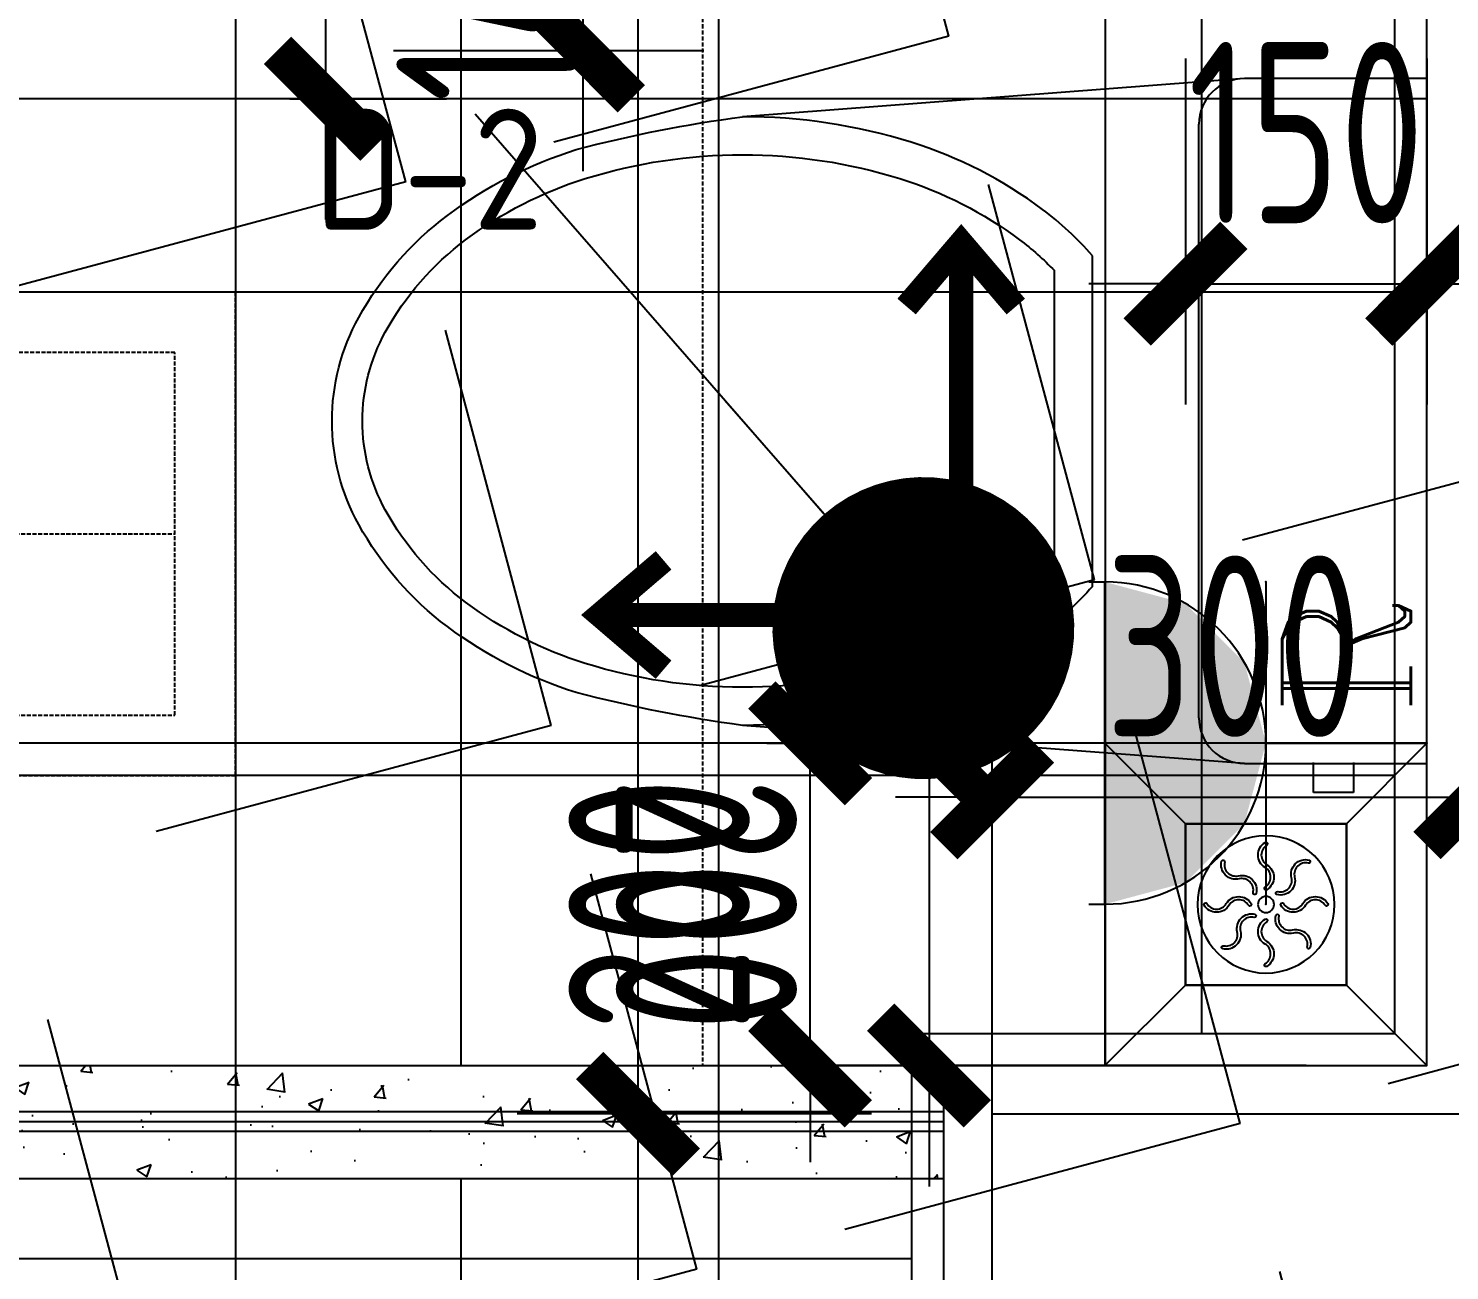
# Model space of a CAD drawing. Header units: millimetres. Extents: x 101598 to 258742, y -131098 to 15111.
# Drawn here: x 247391 to 248274, y -93687 to -92916 of the extents above; entities that cross this region are included whole.
import ezdxf
from ezdxf.enums import TextEntityAlignment as Align
from ezdxf.xclip import XClip

# ---------------------------------------------------------------- set-up
doc = ezdxf.new("R2010")
doc.units = ezdxf.units.MM
doc.header["$LTSCALE"] = 10
doc.header["$XCLIPFRAME"] = 2
doc.linetypes.add('DASH', pattern=[0.35, 0.25, -0.1])
doc.linetypes.add('DASHED2', pattern=[0.375, 0.25, -0.125])
doc.layers.get('DEFPOINTS').update_dxf_attribs({"color": 251})
for name, color, linetype in [('P平-FURN2', 2, 'Continuous'), ('Z-C天-CEIL', 1, 'Continuous'), ('Z-C天-CEILDIM', 1, 'Continuous'), ('Z-C天-CEILITE', 2, 'DASH'), ('Z-C天-LITEDIM', 1, 'Continuous'), ('Z-E平-EQUIP-动力', 3, 'Continuous'), ('Z-E平-EQUIP-动力DIM', 1, 'Continuous'), ('Z-E平-EQUIP-照明', 3, 'Continuous'), ('Z-F平-FLOOR1', 8, 'Continuous'), ('Z-F平-FLOOR2-HATCH', 8, 'Continuous'), ('Z-F平-FLOORDIM', 1, 'Continuous'), ('Z-P平-FURN2', 2, 'Continuous'), ('Z-P平-WALL1', 5, 'Continuous'), ('Z-P平-WALL2', 2, 'Continuous'), ('Z-P平-WALLDIM', 1, 'Continuous'), ('Z-P平-地漏', 1, 'Continuous'), ('Z-梁图', 2, 'Continuous')]:
    doc.layers.add(name, color=color, linetype=linetype)
doc.styles.add('_TCH_LABEL', font='COMPLEX', dxfattribs={"bigfont": 'GBCBIG'})
doc.styles.add('MD(BLIP)', font='ARCHSTYL.SHX', dxfattribs={"bigfont": 'hza.shx'})
doc.styles.add('MD(DimT)', font='ARCHS.SHX', dxfattribs={"width": 0.8, "bigfont": 'hza.shx'})
doc.dimstyles.new('$0$GGC-LEA_75', dxfattribs={"dimscale": 75, "dimtxt": 2.5, "dimasz": 1.199999999999999, "dimexe": 0.3, "dimexo": 0.2, "dimgap": 0, "dimtad": 0, "dimdec": 0, "dimzin": 0, "dimdsep": 46, "dimtxsty": 'MD(DimT)', "dimblk1": '134H户型$0$_Dot', "dimblk2": '134H户型$0$_Dot', "dimsah": 1, "dimcen": 0.9, "dimdle": 0.5, "dimclrd": 4, "dimclre": 256, "dimclrt": 256, "dimadec": 0, "dimazin": 0, "dimtfac": 1, "dimtdec": 0, "dimtix": 1, "dimtmove": 2, "dimatfit": 3, "dimldrblk": '134H户型$0$_Dot', "dimfxl": 1, "dimtolj": 1, "dimtzin": 0, "dimarcsym": 0})
doc.dimstyles.new('MD-DIM_75', dxfattribs={"dimscale": 75, "dimtxt": 1.5, "dimasz": 0.8, "dimexe": 1, "dimexo": 1, "dimgap": 0.5, "dimtad": 1, "dimdec": 0, "dimzin": 0, "dimdsep": 46, "dimtxsty": 'MD(DimT)', "dimblk": 'ARCHTICK', "dimcen": 0.09, "dimdle": 1, "dimclrd": 1, "dimclre": 1, "dimclrt": 2, "dimadec": 0, "dimazin": 0, "dimtfac": 1, "dimtdec": 0, "dimtix": 1, "dimtmove": 2, "dimatfit": 3, "dimldrblk": 'ARCHTICK', "dimfxl": 8, "dimfxlon": 1, "dimtolj": 1, "dimtzin": 0, "dimarcsym": 0})

# ---------------------------------------------------------------- blocks, each defined once
blk = doc.blocks.new('TYRTYRE')
at = {"layer": 'Z-梁图'}
h = blk.add_hatch(dxfattribs=at)
h.set_pattern_fill('ANGLE', color=8, scale=49.99999999999999, angle=104.9998521715345)
h.set_pattern_definition([(104.9998521715345, (1182558.476497195, -258666.8487537249), (-337.3498280515644, -90.39168110827411), [253.9999999999999, -95.24999999999996]), (194.9998521715345, (1182558.476497195, -258666.8487537249), (90.3916811082741, -337.3498280515644), [254, -95.24999999999999])])
h.paths.add_polyline_path([(263042.6599433639, -92788.99700851156), (263042.6554822599, -94638.93059599193), (264762.6584739903, -94638.9347437692), (264762.6586042638, -94439.00115614166), (264462.6559649345, -94439.00043268716), (264462.6566883826, -94139.00043280749), (264762.658799739, -94139.00115614131), (264762.6595816396, -92939.00115625725), (264442.6595816395, -92939.00038457909), (264442.6599433637, -92789.00038460355)])
blk = doc.blocks.new('_ArchTick')
at = {"color": 0, "linetype": 'ByBlock', "const_width": 0.4}
blk.add_lwpolyline([(-0.5, -0.5), (0.5, 0.5)], dxfattribs=at)
blk = doc.blocks.new('*D224')
at = {"layer": 'DEFPOINTS', "color": 0, "transparency": 16777216}
for p in [(247969.4797389589, -92130.05365085164), (247769.4797448037, -93590.0859882292), (247989.4797447922, -93590.0859882292)]:
    blk.add_point(p, dxfattribs=at)
at = {"layer": 'Z-P平-WALLDIM', "color": 1, "lineweight": -2, "transparency": 16777216}
for p, q in [((247769.4797448037, -92055.05365085164), (247769.4797448037, -93665.0859882292)), ((247894.4797389589, -92130.05365085164), (247694.4797448037, -92130.05365085164)), ((247914.4797447922, -93590.0859882292), (247694.4797448037, -93590.0859882292))]:
    blk.add_line(p, q, dxfattribs=at)
at = {"layer": 'Z-P平-WALLDIM', "color": 1, "lineweight": -2, "transparency": 16777216, "xscale": 60, "yscale": 60, "zscale": 60}
for p, rotation in [((247769.4797448037, -92130.05365085164), 90), ((247769.4797448037, -93590.0859882292), 270)]:
    blk.add_blockref('_ArchTick', p, dxfattribs=dict(at, rotation=rotation))
at = {"layer": 'Z-P平-WALLDIM', "color": 2, "transparency": 16777216, "insert": (247675.7297448037, -92860.06981954047), "char_height": 112.5, "attachment_point": 5, "rotation": 90, "style": 'MD(DimT)'}
blk.add_mtext('\\A1;1460', dxfattribs=at)
blk = doc.blocks.new('*D225')
at = {"layer": 'DEFPOINTS', "color": 0, "transparency": 16777216}
for p in [(247989.4797447922, -93590.0859882292), (247769.4797448037, -94080.053672526), (247969.4797448036, -94080.053672526)]:
    blk.add_point(p, dxfattribs=at)
at = {"layer": 'Z-P平-WALLDIM', "color": 1, "lineweight": -2, "transparency": 16777216}
for p, q in [((247769.4797448037, -93515.0859882292), (247769.4797448037, -94155.053672526)), ((247914.4797447922, -93590.0859882292), (247694.4797448037, -93590.0859882292)), ((247894.4797448036, -94080.053672526), (247694.4797448037, -94080.053672526))]:
    blk.add_line(p, q, dxfattribs=at)
at = {"layer": 'Z-P平-WALLDIM', "color": 1, "lineweight": -2, "transparency": 16777216, "xscale": 60, "yscale": 60, "zscale": 60}
for p, rotation in [((247769.4797448037, -93590.0859882292), 90), ((247769.4797448037, -94080.053672526), 270)]:
    blk.add_blockref('_ArchTick', p, dxfattribs=dict(at, rotation=rotation))
at = {"layer": 'Z-P平-WALLDIM', "color": 2, "transparency": 16777216, "insert": (247675.7297448037, -93835.06983037766), "char_height": 112.5, "attachment_point": 5, "rotation": 90, "style": 'MD(DimT)'}
blk.add_mtext('\\A1;490', dxfattribs=at)
blk = doc.blocks.new('*D228')
at = {"layer": 'DEFPOINTS', "color": 0, "transparency": 16777216}
for p in [(248289.4797448031, -93393.55449977978), (247989.479744792, -93680.0536726454), (248289.4797448031, -93680.05367264576)]:
    blk.add_point(p, dxfattribs=at)
at = {"layer": 'Z-P平-WALLDIM', "color": 1, "lineweight": -2, "transparency": 16777216}
for p, q in [((247989.479744792, -93605.0536726454), (247989.479744792, -93318.55449977978)), ((248289.4797448031, -93605.05367264576), (248289.4797448031, -93318.55449977978)), ((247989.479744792, -93393.55449977978), (247929.479744792, -93393.55449977978)), ((247989.479744792, -93393.55449977978), (248289.4797448031, -93393.55449977978)), ((248289.4797448031, -93393.55449977978), (248349.4797448031, -93393.55449977978))]:
    blk.add_line(p, q, dxfattribs=at)
at = {"layer": 'Z-P平-WALLDIM', "color": 1, "lineweight": -2, "transparency": 16777216, "xscale": 60, "yscale": 60, "zscale": 60}
blk.add_blockref('_ArchTick', (247989.479744792, -93393.55449977978), dxfattribs=at)
at = {"layer": 'Z-P平-WALLDIM', "color": 1, "lineweight": -2, "transparency": 16777216, "xscale": 60, "yscale": 60, "zscale": 60, "rotation": 180}
blk.add_blockref('_ArchTick', (248289.4797448031, -93393.55449977978), dxfattribs=at)
at = {"layer": 'Z-P平-WALLDIM', "color": 2, "transparency": 16777216, "insert": (248139.4797447976, -93299.80449977978), "char_height": 112.5, "attachment_point": 5, "style": 'MD(DimT)'}
blk.add_mtext('\\A1;300', dxfattribs=at)
blk = doc.blocks.new('插座墙身')
for p, q in [((-1.333300010660878, 2.799930022385865), (-1.333300010660878, 2.666600021321699)), ((1.333300010660878, 2.799930022385865), (1.333300010660878, 2.666600021321699)), ((-1.333300010660878, 2.666600021321699), (1.333300010660878, 2.666600021321699)), ((1.333300010660878, 1.333300010660821), (-1.333300010660878, 1.333300010660821)), ((0, 1.333300010660821), (0, 0))]:
    blk.add_line(p, q)
blk.add_arc((0, 2.666600021321699), 1.333300010660893, 180, 0)
for points in [[(1.154671680095362, 1.99995001599126), (-1.154671680095362, 1.99995001599126), (1.333300010660878, 2.666600021321699), (-1.333300010660878, 2.666600021321699)], [(0.6666500053304389, 1.51192834121656), (-0.6666500053304389, 1.51192834121656), (1.154671680095362, 1.99995001599126), (-1.154671680095362, 1.99995001599126)], [(0, 1.333300010660821), (0, 1.333300010660821), (0.6666500053304389, 1.51192834121656), (-0.6666500053304389, 1.51192834121656)]]:
    blk.add_solid(points)
at = {"layer": 'Z-E平-EQUIP-照明'}
for p in [(-1.333300010660878, 1.333300010660821), (1.333300010660878, 1.333300010660821), (0, 0)]:
    blk.add_point(p, dxfattribs=at)
at = {"layer": 'Z-E平-EQUIP-照明', "style": '_TCH_LABEL', "flags": 8}
blk.add_attdef('$TEXT$', text='', height=1.066640008528662, dxfattribs=at).set_placement((0.7260602874889628, 0.6666500053304389), align=Align.MIDDLE_CENTER)
at = {"layer": 'Z-E平-EQUIP-照明', "style": '_TCH_LABEL', "flags": 9}
blk.add_attdef('A', (0, 0), '', height=5.333200042643308e-05, dxfattribs=at)
blk = doc.blocks.new('*U159')
at = {"layer": 'Z-E平-EQUIP-动力'}
ref = blk.add_blockref('插座墙身', (3837.456876518214, 800.6465733393118), dxfattribs=dict(at, xscale=1.000025000625016, yscale=1.000025000625016, zscale=1.000025000625016))
ref.add_attrib('$TEXT$', 'R', dxfattribs={"layer": '0', "color": 2, "height": 1.066666675195541, "style": '_TCH_LABEL'}).set_placement((3838.182954957665, 801.3132400113091), align=Align.MIDDLE_CENTER)
blk = doc.blocks.new('134H户型$0$fff')
at = {"layer": 'Z-F平-FLOOR1'}
for p, q in [((-99.99999976158142, 100.0000004768372), (-149.9999997615814, 150.0000004768372)), ((2.384185791015625e-07, 100.0000004768372), (50.00000023841858, 150.0000004768372)), ((-99.99999976158142, 4.768080543726683e-07), (-149.9999997615814, -49.99999952316284)), ((0, 0), (50.00000023841858, -49.99999952316284))]:
    blk.add_line(p, q, dxfattribs=at)
for points in [[(-149.9999997615814, -49.99999952316284), (50.00000023841858, -49.99999952316284), (50.00000023841858, 150.0000004768372), (-149.9999997615814, 150.0000004768372)], [(0, 0), (-99.99999976158142, 0), (-99.99999976158142, 100.0000004768372), (0, 100.0000004768372)]]:
    blk.add_lwpolyline(points, close=True, dxfattribs=at)
blk = doc.blocks.new('*U272')
at = {"layer": 'P平-FURN2', "color": 8}
blk.add_line((-720.0005632083048, 6.297674381192337, 6.2819372e-09), (-1330.000382862289, 6.297817129375547, 1.309126771008005e-09), dxfattribs=at)
at = {"layer": 'P平-FURN2', "color": 8, "elevation": 8.3177196e-09}
blk.add_lwpolyline([(-1330.000382862085, 12.29807087960697), (-720.0005405938136, 12.29767438191993), (-720.0005858229124, 0.2976743804574653), (-1330.000382862464, 0.2980708791194804)], dxfattribs=at)
blk = doc.blocks.new('A$C267E61EA')
at = {"layer": 'Z-P平-FURN2'}
for p, q in [((-0.0003457845305092633, 680.0001294307294), (-0.0003457756829448044, 566.6667960972409)), ((424.9996542154695, 680.0001294669346), (-0.0003457845305092633, 680.0001294307294)), ((424.9996542240842, 566.6667961339117), (424.9996542154695, 680.0001294669346)), ((424.5028430601233, 634.4495995065081), (443.1328663945314, 634.4495995077887)), ((443.1328663945314, 634.4495995077887), (443.1328663961613, 609.6263549042051)), ((443.1328663961613, 609.6263549042051), (424.5028430619859, 609.6263549026917)), ((-0.0003457756829448044, 566.6667960972409), (23.61076536221663, 255.000129433407)), ((424.9996542240842, 566.6667961339117), (401.3885431399685, 255.0001294653048)), ((396.6663208944374, 538.3334627982113), (28.33298756094882, 538.3334627673612)), ((315.1261515728547, 472.2223516794038), (109.873156892776, 472.2223516628728))]:
    blk.add_line(p, q, dxfattribs=at)
at = {"layer": 'Z-P平-FURN2', "color": 8}
blk.add_line((305.921017628687, 448.6112405675813), (119.0782908399706, 448.6112405524473), dxfattribs=at)
at = {"layer": 'Z-P平-FURN2'}
for points in [[(109.873156892776, 472.2223516628728, 0.05179291382805196), (81.1283521229052, 441.1803841079236, 0.08578280710760253), (39.50005441711983, 359.7050756945391, 0.07544461622981068), (23.61076536221663, 255.000129433407, 0.07544461622980281)], [(315.1261515728547, 472.2223516794038, -0.05179291382805196), (343.8709563487791, 441.1803841299261, -0.08578280710760253), (385.4992540680687, 359.705075724225, -0.07544461622981068), (401.3885431399685, 255.0001294653048, -0.07544461622980281)], [(401.3885431399685, 255.0001294653048, -0.03079367643919054), (380.9896317449748, 151.6961432539974, -0.08578280710761219), (340.0931786018773, 71.65320812357822, -0.1060700219634397), (276.7721586984699, 16.569002761913, -0.1268223572479611), (212.4996542727458, 0.000129448773805052, -0.1268223572477341), (148.2271498442278, 16.56900275062071, -0.1060700219636454), (84.90612993127434, 71.65320810262347, -0.08578280710765106), (44.0096767746727, 151.6961432252428, -0.03079367643911517), (23.61076536221663, 255.000129433407)]]:
    blk.add_lwpolyline(points, format="xyb", dxfattribs=at)
at = {"layer": 'Z-P平-FURN2', "color": 8}
for points in [[(377.7774320289609, 255.0001294630929, -0.07544461622979946), (362.951142383914, 157.2999834553921, -0.08578280710761299), (324.982067489007, 82.98654145601904, -0.1060700219635721), (267.6402588817873, 33.10377004818292, -0.126822357247856), (212.4996542712324, 18.88901833753334, -0.1268223572478611), (157.3590496564866, 33.10377003817121, -0.1060700219634921), (100.0172410406522, 82.98654143646127, -0.08578280710767652), (62.04816613526782, 157.2999834309448, -0.07544461622980451), (47.22187647345709, 255.0001294346876, -0.07544461622986678), (62.04816611815477, 352.7002754426212, -0.08578280710760994), (100.0172410123632, 427.0137174422271, -0.03981756623094289), (119.0782908399706, 448.6112405524473, -0.01154534824237638)], [(305.921017628687, 448.6112405675813, -0.03981756623099328), (324.9820674611838, 427.013717461552, -0.08578280710765813), (362.9511423668009, 352.7002754670684, -0.07544461622981244), (377.7774320289609, 255.0001294630929, -0.07544461622981244)]]:
    blk.add_lwpolyline(points, format="xyb", dxfattribs=at)
at = {"layer": 'Z-P平-FURN2'}
for centre, start, end in [((28.33298755733995, 566.6667961008498), 180.0000000066701, 270.0000000066701), ((396.6663208908285, 566.6667961316998), 270.0000000066701, 6.670106611340577e-09)]:
    blk.add_arc(centre, 28.33333333333333, start, end, dxfattribs=at)
blk = doc.blocks.new('A$C15CC0D62')
at = {"color": 3, "const_width": 15}
for points in [[(73.52403826074442, 231.0575955558161), (39.60260880793794, 270.7202548274945), (5.702803736436181, 231.0391115383245)], [(39.65364110449445, 83.47344259118836), (39.60260880793794, 270.7202548274945)], [(224.4611569194531, 5.699707205116283), (264.1238161914225, 39.621136657428), (224.4426729019324, 73.52094172900252)], [(76.87700395481079, 39.57010436087148), (264.1238161914225, 39.621136657428)]]:
    blk.add_lwpolyline(points, dxfattribs=at)
at = {"color": 3}
blk.add_circle((37.989338494197, 39.79809551777726), 18.10394778664899, dxfattribs=at)
blk = doc.blocks.new('*D312')
at = {"layer": 'DEFPOINTS', "color": 0, "transparency": 16777216}
for p in [(247478.2452866463, -92560.05365085034), (247575.627676315, -92560.05365085034), (247478.2452866463, -92960.05365085034)]:
    blk.add_point(p, dxfattribs=at)
at = {"layer": 'Z-F平-FLOORDIM', "color": 1, "lineweight": -2, "transparency": 16777216}
for p, q in [((247575.627676315, -93035.05365085034), (247575.627676315, -92485.05365085034)), ((247553.2452866463, -92560.05365085034), (247650.627676315, -92560.05365085034)), ((247553.2452866463, -92960.05365085034), (247650.627676315, -92960.05365085034))]:
    blk.add_line(p, q, dxfattribs=at)
at = {"layer": 'Z-F平-FLOORDIM', "color": 1, "lineweight": -2, "transparency": 16777216, "xscale": 60, "yscale": 60, "zscale": 60}
for p, rotation in [((247575.627676315, -92560.05365085034), 90), ((247575.627676315, -92960.05365085034), 270)]:
    blk.add_blockref('_ArchTick', p, dxfattribs=dict(at, rotation=rotation))
at = {"layer": 'Z-F平-FLOORDIM', "color": 2, "transparency": 16777216, "insert": (247481.8776763149, -92760.0536508504), "char_height": 112.5, "attachment_point": 5, "rotation": 90, "style": 'MD(DimT)'}
blk.add_mtext('\\A1;400', dxfattribs=at)
blk = doc.blocks.new('hsdfsdf')
at = {"ltscale": 10}
blk.add_lwpolyline([(100, 0), (0, 0), (0, 100), (100, 100)], close=True, dxfattribs=at)
at = {"color": 8, "ltscale": 100}
for points in [[(49.48383125732653, 86.72351308865473, -0.5649021029733082), (49.48383125732653, 74.6464869112242, 0.5649021029730467), (49.48383125732653, 59.14351308881305, 1), (50.51616874267347, 60.85648691118695, -0.5649021029726055), (50.51616874267347, 72.9335130888503, 0.5649021029735942), (50.51616874267347, 88.43648691126145, 0.9999999999934479)], [(23.66756844753399, 75.6024587159045, -0.5649021029733082), (32.20731555437669, 67.06271160906181, 0.5649021029730467), (43.16957347281277, 56.10045369062573, 1), (42.68829090334475, 58.04168193298392, -0.5649021029726055), (34.14854379650205, 66.58142903959379, 0.5649021029735942), (23.1862858782988, 77.54368695802987, 0.9999999999934479)], [(75.60245871567167, 76.33243155223317, -0.5649021029733082), (67.06271160906181, 67.79268444562331, 0.5649021029730467), (56.10045369062573, 56.83042652718723, 1), (58.04168193298392, 57.31170909665525, -0.5649021029726055), (66.58142903959379, 65.85145620326512, 0.5649021029735942), (77.54368695802987, 76.8137141217012, 0.9999999999934479)], [(13.27648691111244, 49.48383125732653, -0.5649021029733082), (25.3535130887758, 49.48383125732653, 0.5649021029730467), (40.85648691118695, 49.48383125732653, 1), (39.14351308858022, 50.51616874267347, -0.5649021029726055), (27.0664869111497, 50.51616874267347, 0.5649021029735942), (11.56351308873855, 50.51616874267347, 0.9999999999934479)], [(86.72351308865473, 50.51616874267347, -0.5649021029733082), (74.64648691099137, 50.51616874267347, 0.5649021029730467), (59.14351308881305, 50.51616874267347, 1), (60.85648691118695, 49.48383125732653, -0.5649021029726055), (72.93351308861747, 49.48383125732653, 0.5649021029735942), (88.43648691102862, 49.48383125732653, 0.9999999999934479)], [(76.33243155223317, 24.3975412840955, -0.5649021029733082), (67.79268444539048, 32.93728839093819, 0.5649021029730467), (56.8304265269544, 43.89954630914144, 1), (57.31170909642242, 41.95831806701608, -0.5649021029726055), (65.85145620326512, 33.41857096040621, 0.5649021029735942), (76.8137141217012, 22.45631304197013, 0.9999999999934479)], [(24.3975412840955, 23.66756844776683, -0.5649021029733082), (32.93728839070536, 32.20731555437669, 0.5649021029730467), (43.89954630914144, 43.16957347281277, 1), (41.95831806701608, 42.68829090334475, -0.5649021029726055), (33.41857096017338, 34.14854379673488, 0.5649021029735942), (22.4563130417373, 23.1862858782988, 0.9999999999934479)], [(50.51616874267347, 13.27648691111244, -0.5649021029733082), (50.51616874267347, 25.3535130887758, 0.5649021029730467), (50.51616874267347, 40.85648691118695, 1), (49.48383125732653, 39.14351308881305, -0.5649021029726055), (49.48383125732653, 27.0664869111497, 0.5649021029735942), (49.48383125732653, 11.56351308873855, 0.9999999999934479)]]:
    blk.add_lwpolyline(points, format="xyb", close=True, dxfattribs=at)
at = {"color": 8}
blk.add_circle((50, 50), 42.58, dxfattribs=at)
at = {"color": 8, "ltscale": 100}
blk.add_circle((50, 50), 5, dxfattribs=at)
blk = doc.blocks.new('A$C076F60D2')
at = {"color": 8}
blk.add_line((600, -150), (599.9999999999418, 1.455191522836685e-11), dxfattribs=at)
for points in [[(0, -900), (150, -900), (150, 0), (0, 0)], [(300, -900), (450, -900), (450, 0), (300, 0)]]:
    blk.add_lwpolyline(points, close=True, dxfattribs=at)
for points in [[(300, -900), (300, -150), (150, -150), (150, -900)], [(600, -900), (600, -150), (450, -150), (450, -900)]]:
    blk.add_lwpolyline(points, dxfattribs=at)
blk = doc.blocks.new('A$C57FE0F12')
at = {"color": 8}
blk.add_lwpolyline([(8080.4142754965, 500.0017346401877), (7330.4142754965, 500.0017346401875), (7330.4142754965, 350.0017346401875), (8080.4142754965, 350.0017346401877)], dxfattribs=at)
at = {"rotation": 90}
for p in [(7180.4142754965, -99.99826535981265), (8080.4142754965, -99.99826535975444)]:
    blk.add_blockref('A$C076F60D2', p, dxfattribs=at)
blk = doc.blocks.new('*D325')
at = {"layer": 'DEFPOINTS', "color": 0, "transparency": 16777216}
for p in [(248109.4808728683, -92860.0685101082), (248259.4808728683, -92860.06851010764), (248259.4808728683, -93074.7983174102)]:
    blk.add_point(p, dxfattribs=at)
at = {"layer": 'Z-C天-CEILDIM', "color": 1, "lineweight": -2, "transparency": 16777216}
for p, q in [((248109.4808728683, -92935.0685101082), (248109.4808728683, -93149.7983174102)), ((248259.4808728683, -92935.06851010764), (248259.4808728683, -93149.7983174102)), ((248109.4808728683, -93074.7983174102), (248049.4808728683, -93074.7983174102)), ((248109.4808728683, -93074.7983174102), (248259.4808728683, -93074.7983174102)), ((248259.4808728683, -93074.7983174102), (248319.4808728683, -93074.7983174102))]:
    blk.add_line(p, q, dxfattribs=at)
at = {"layer": 'Z-C天-CEILDIM', "color": 1, "lineweight": -2, "transparency": 16777216, "xscale": 60, "yscale": 60, "zscale": 60}
blk.add_blockref('_ArchTick', (248109.4808728683, -93074.7983174102), dxfattribs=at)
at = {"layer": 'Z-C天-CEILDIM', "color": 1, "lineweight": -2, "transparency": 16777216, "xscale": 60, "yscale": 60, "zscale": 60, "rotation": 180}
blk.add_blockref('_ArchTick', (248259.4808728683, -93074.7983174102), dxfattribs=at)
at = {"layer": 'Z-C天-CEILDIM', "color": 2, "transparency": 16777216, "insert": (248184.4808728683, -92981.0483174102), "char_height": 112.5, "attachment_point": 5, "style": 'MD(DimT)'}
blk.add_mtext('\\A1;150', dxfattribs=at)
blk = doc.blocks.new('*D326')
at = {"layer": 'DEFPOINTS', "color": 0, "transparency": 16777216}
for p in [(247542.7368150686, -92160.0536508507), (247735.438402422, -92160.0536508507), (247542.7368150686, -92930.0611560297)]:
    blk.add_point(p, dxfattribs=at)
at = {"layer": 'Z-C天-LITEDIM', "color": 1, "lineweight": -2, "transparency": 16777216}
for p, q in [((247735.438402422, -93005.0611560297), (247735.438402422, -92085.0536508507)), ((247617.7368150686, -92160.0536508507), (247810.438402422, -92160.0536508507)), ((247617.7368150686, -92930.0611560297), (247810.438402422, -92930.0611560297))]:
    blk.add_line(p, q, dxfattribs=at)
at = {"layer": 'Z-C天-LITEDIM', "color": 1, "lineweight": -2, "transparency": 16777216, "xscale": 60, "yscale": 60, "zscale": 60}
for p, rotation in [((247735.438402422, -92160.0536508507), 90), ((247735.438402422, -92930.0611560297), 270)]:
    blk.add_blockref('_ArchTick', p, dxfattribs=dict(at, rotation=rotation))
at = {"layer": 'Z-C天-LITEDIM', "color": 2, "transparency": 16777216, "insert": (247641.6884024219, -92545.05740344025), "char_height": 112.5, "attachment_point": 5, "rotation": 90, "style": 'MD(DimT)'}
blk.add_mtext('\\A1;770', dxfattribs=at)
blk = doc.blocks.new('*D330')
at = {"layer": 'DEFPOINTS', "color": 0, "transparency": 16777216}
for p in [(248259.4803623918, -93359.92411006776), (247950.2524040854, -93560.08590980482), (248259.4820067771, -93560.08336936464)]:
    blk.add_point(p, dxfattribs=at)
at = {"layer": 'Z-E平-EQUIP-动力DIM', "color": 1, "lineweight": -2, "transparency": 16777216}
for p, q in [((247950.2501435462, -93284.92665051048), (247950.2530202392, -93635.08590980229)), ((248184.4803623943, -93359.92472622162), (247875.2507597026, -93359.9272666618)), ((248184.4820067797, -93560.0839855185), (247875.2524040879, -93560.08652595869))]:
    blk.add_line(p, q, dxfattribs=at)
at = {"layer": 'Z-E平-EQUIP-动力DIM', "color": 1, "lineweight": -2, "transparency": 16777216, "xscale": 60, "yscale": 60, "zscale": 60}
for p, rotation in [((247950.2507597, -93359.92665050794), 90.00047070687661), ((247950.2524040854, -93560.08590980482), 270.0004707068766)]:
    blk.add_blockref('_ArchTick', p, dxfattribs=dict(at, rotation=rotation))
at = {"layer": 'Z-E平-EQUIP-动力DIM', "color": 2, "transparency": 16777216, "insert": (247811.9577971903, -93460.00596421311), "char_height": 112.5, "attachment_point": 5, "rotation": 270.0004707068766, "style": 'MD(DimT)'}
blk.add_mtext('\\A1;200', dxfattribs=at)
blk = doc.blocks.new('*D407')
at = {"layer": 'DEFPOINTS', "color": 0, "transparency": 16777216}
for p in [(247774.4535669099, -93360.08336936463), (247876.396672196, -93360.08336936463), (247774.4535669099, -93560.07917336449)]:
    blk.add_point(p, dxfattribs=at)
at = {"layer": 'Z-F平-FLOORDIM', "color": 1, "lineweight": -2, "transparency": 16777216}
for p, q in [((247876.396672196, -93360.08336936463), (247876.396672196, -93300.08336936463)), ((247849.4535669099, -93360.08336936463), (247951.396672196, -93360.08336936463)), ((247876.396672196, -93560.07917336449), (247876.396672196, -93360.08336936463)), ((247849.4535669099, -93560.07917336449), (247951.396672196, -93560.07917336449)), ((247876.396672196, -93560.07917336449), (247876.396672196, -93620.07917336449))]:
    blk.add_line(p, q, dxfattribs=at)
at = {"layer": 'Z-F平-FLOORDIM', "color": 1, "lineweight": -2, "transparency": 16777216, "xscale": 60, "yscale": 60, "zscale": 60}
for p, rotation in [((247876.396672196, -93360.08336936463), 270), ((247876.396672196, -93560.07917336449), 90)]:
    blk.add_blockref('_ArchTick', p, dxfattribs=dict(at, rotation=rotation))
at = {"layer": 'Z-F平-FLOORDIM', "color": 2, "transparency": 16777216, "insert": (247782.6466721959, -93460.08127136462), "char_height": 112.5, "attachment_point": 5, "rotation": 90, "style": 'MD(DimT)'}
blk.add_mtext('\\A1;200', dxfattribs=at)
blk = doc.blocks.new('134H户型$0$_Dot')
at = {"color": 0, "linetype": 'ByBlock', "lineweight": -2}
blk.add_line((-0.5, 0), (-1, 0), dxfattribs=at)
at = {"color": 0, "linetype": 'ByBlock', "const_width": 0.5}
blk.add_lwpolyline([(-0.25, 0, 1), (0.25, 0, 1)], format="xyb", close=True, dxfattribs=at)
blk = doc.blocks.new('A$C0BB144CB')
at = {"color": 8}
blk.add_line((37.49810158999753, 149.9924789841316), (262.4868376649392, 149.9924789841316), dxfattribs=at)
for points in [[(-2.211297396570444e-05, 299.9849737962941), (-2.211297396570444e-05, -1.582807453814894e-05), (299.9849613679107, -1.582805998623371e-05), (299.9849613680271, 299.9849737963232)], [(37.49810158999753, 262.4868500932498), (37.49810158999753, 37.49810787496972), (262.4868376649392, 37.49810787496972), (262.4868376649392, 262.4868500932498)]]:
    blk.add_lwpolyline(points, close=True)

msp = doc.modelspace()

# ---------------------------------------------------------------- hatches: boundary and pattern name
at = {"layer": 'Z-C天-CEIL'}
h = msp.add_hatch(dxfattribs=at)
h.set_pattern_fill('_USER', color=8, scale=300, double=1, pattern_type=0)
h.set_pattern_definition([(0, (246619.4797389549, -92180.05365084186), (0, 300), []), (90, (246619.4797389549, -92180.05365084186), (-300, 1.83697019872103e-14), [])])
h.paths.add_polyline_path([(246619.4797389549, -92180.05365084186), (246619.4797389526, -94380.04074779896), (247939.4797389466, -94380.0534539773), (247939.4797389474, -93810.05365082213), (247939.4821882123, -93540.08336935627), (248239.4819743804, -93540.0833693566), (248239.4797713562, -92180.0536508427)])
at = {"layer": 'Z-F平-FLOOR2-HATCH'}
h = msp.add_hatch(dxfattribs=at)
h.set_pattern_fill('_USER', color=256, scale=400, double=1, pattern_type=0)
h.set_pattern_definition([(0, (248059.4820126223, -93360.0833693646), (0, 400), []), (90, (248059.4820126223, -93360.0833693646), (-400, 2.449293598294706e-14), [])])
h.paths.add_polyline_path([(246599.4797389541, -92160.05365084996), (246629.0632296282, -92160.0833693646), (246629.0933834298, -92205.359190089), (247549.0950209445, -92205.08337436467), (247549.0950209445, -92205.0833500685), (247549.0650470939, -92160.0833693646), (248259.4808485619, -92160.05367514693), (248259.4808485619, -93560.0723905602), (246599.4797389543, -93560.07234196697)])
h = msp.add_hatch(dxfattribs=at)
h.set_pattern_fill('AR-CONC', color=8, scale=0.5, style=0)
h.set_pattern_definition([(49.99999999999999, (0, 76.85215665935539), (91.092334498002, -7.969542769451543), [9.525, -104.775]), (355, (0, 76.85215665935539), (-17.62171071248467, 95.52842261951757), [7.62, -83.820292085]), (100.4514447, (7.5910035, 76.1880299093554), (73.47062354517664, 87.55887595609755), [8.095004399999999, -89.04512229999999]), (46.18420000000002, (0, 102.2521566593554), (135.539520446065, -21.02116396636357), [14.2875, -157.1624999999999]), (96.63555760999996, (11.29495, 100.5004066593554), (118.7020670257515, 123.7130622988608), [12.14251157, -133.56780408]), (351.1841511700001, (0, 102.2521566593554), (118.7020670324885, 123.7130622927663), [11.429983535, -125.72986596]), (21, (12.7, 95.90215665935538), (75.80719563456624, -51.1325990935438), [9.525, -104.775]), (326.0000000000001, (12.7, 95.90215665935538), (30.90101417382354, 92.09398306115963), [7.62, -83.82]), (71.45144499999999, (19.0172663, 91.64110670935538), (106.7082096393581, 40.96138444295262), [8.0950044, -89.04496879999999]), (37.50000000000001, (0, 76.85215665935539), (1.544301625295908, 42.27751943657655), [0, -82.804, 0, -85.09, 0, -84.1375]), (7.499999999999999, (0, 76.85215665935539), (33.40983125515287, 50.09028740905975), [0, -48.514, 0, -80.899, 0, -32.0675]), (327.5, (-28.321, 76.85215665935539), (67.7952975834357, -2.864371996336722), [0, -31.75, 0, -99.06, 0, -131.445]), (317.5, (-41.021, 76.85215665935539), (74.06459069300902, 12.71324551666651), [0, -41.275, 0, -65.786, 0, -93.345])])
h.paths.add_polyline_path([(247959.4823100397, -93560.08336937115), (246599.4800422272, -93560.05252779218), (246599.4886055701, -93630.07995185116), (247959.4898812281, -93630.08336933835)])
h = msp.add_hatch(dxfattribs=at)
h.set_pattern_fill('_USER', color=256, scale=400, double=1, pattern_type=0)
h.set_pattern_definition([(0, (248059.4820126223, -93415.06259644555), (0, 400), []), (90, (248059.4820126223, -93415.06259644555), (-400, 2.449293598294706e-14), [])])
h.paths.add_polyline_path([(247859.4797463688, -93818.15813829216), (247859.4797389794, -93892.07762962984), (247859.4794333401, -93818.15813827343), (247859.479877134, -93630.08320387482), (246599.4797327204, -93630.07986598171), (246599.480412563, -94400.04060632638), (247859.4804386886, -94400.05263289163), (247859.4798572683, -94418.1581382922), (247859.4797448237, -94418.1581382922)])

# ---------------------------------------------------------------- linework, layer by layer
at = {"layer": 'Z-C天-CEIL'}
msp.add_lwpolyline([(246619.4797389549, -92180.05365084186), (246619.4797389526, -94380.04074779896), (247939.4797389466, -94380.0534539773), (247939.4797389474, -93810.05365082213), (247939.4821882123, -93540.08336935627), (248239.4819743804, -93540.0833693566), (248239.4797713562, -92180.0536508427)], close=True, dxfattribs=at)
at = {"layer": 'Z-F平-FLOOR1', "color": 1}
for p, q in [((246599.4797389535, -93560.05252778529), (247959.4797389472, -93560.08336931282)), ((246599.4987662697, -93630.0799518767), (247959.4797205285, -93630.08336931282))]:
    msp.add_line(p, q, dxfattribs=at)
at = {"layer": 'Z-P平-FURN2', "linetype": 'DASHED2'}
msp.add_lwpolyline([(248259.4820067771, -93560.0833693646), (248259.4820067771, -92760.0833693646), (247809.4820067771, -92760.0833693646), (247809.4820067771, -93560.0833693646)], close=True, dxfattribs=at)
at = {"layer": 'Z-P平-WALL1'}
msp.add_lwpolyline([(248289.4797389572, -94530.05388309629), (246449.4797389524, -94530.03937235303), (246449.479738955, -92130.05365084989), (246449.4797389552, -91980.05365086705), (246569.4797389552, -91980.0536508672), (246569.4797389551, -92030.05365084998), (246689.4809747601, -92030.05365085036), (246689.48097476, -92130.05365085036), (246569.479738955, -92130.05365084998), (246569.4797389525, -94430.04031870274), (248289.4797389573, -94430.05388309319), (248289.4797389581, -93780.05365083017), (247989.4797389471, -93780.05365082984), (247989.4797389472, -93590.08598822917), (248289.4797389582, -93590.0859882295)], dxfattribs=at)
at = {"layer": 'Z-P平-WALL2'}
msp.add_lwpolyline([(246689.48097476, -92130.05365085036), (246689.48097476, -92160.05365085036), (246599.4797389549, -92160.05365085001), (246599.4797389526, -94400.04055529002), (247959.4797389466, -94400.05364650405), (247959.4797389474, -93810.05365083013), (247959.479738947, -93810.05365082981), (247959.482006766, -93560.08336936426), (248259.4820067771, -93560.0833693646), (248259.4797389595, -92160.05365085068), (247489.4809748682, -92160.05365085028), (247489.4809748683, -92130.05365084975)], dxfattribs=at)

# ---------------------------------------------------------------- block references
at = {"layer": 'Z-C天-CEILITE'}
msp.add_blockref('A$C0BB144CB', (247219.4797610679, -93380.05363501378), dxfattribs=at)
at = {"layer": 'Z-E平-EQUIP-动力', "xscale": 75, "yscale": 75, "zscale": 75, "rotation": 90}
msp.add_blockref('*U159', (308307.9742665383, -381169.1905582096), dxfattribs=at)
at = {"layer": 'Z-F平-FLOOR2-HATCH'}
ref = msp.add_blockref('A$C57FE0F12', (247889.4800860666, -85499.64231826896), dxfattribs=dict(at, rotation=270))
XClip(ref).set_block_clipping_path([(9030.4190383542, 499.999652890634), (6530.411332581876, 499.9996528936317), (6530.411332581876, 199.99965289235115), (5530.4142754965, 199.99965289363172), (5530.41427549941, 2215.985491904139), (5930.411118942895, 2215.693172566942), (5931.204317308235, 3301.07071021953), (8630.411270381199, 4024.387250703032), (8630.41116565185, 3403.2215424568567), (9030.411183722477, 3510.4011519890337)])
at = {"layer": 'Z-F平-FLOOR2-HATCH', "ltscale": 0.05, "xscale": -1}
msp.add_blockref('A$C15CC0D62', (248009.8308551188, -93320.0485166267), dxfattribs=at)
at = {"layer": 'Z-F平-FLOOR2-HATCH', "color": 1, "ltscale": 5}
msp.add_blockref('134H户型$0$fff', (248209.4820123838, -93510.08336984144), dxfattribs=at)
at = {"layer": 'Z-P平-FURN2', "rotation": 270}
msp.add_blockref('A$C267E61EA', (247579.4802329353, -92947.55405497437), dxfattribs=at)
at = {"layer": 'Z-P平-FURN2', "xscale": -1}
msp.add_blockref('*U272', (246629.4793560852, -93601.08385314264), dxfattribs=at)
at = {"layer": 'Z-P平-地漏', "xscale": -1, "rotation": 180}
msp.add_blockref('hsdfsdf', (248109.4820067771, -93410.0833693646), dxfattribs=at)
at = {"layer": 'Z-梁图', "linetype": 'DASH'}
msp.add_blockref('TYRTYRE', (-16473.10292465647, 358.8332015288906), dxfattribs=at)

# ---------------------------------------------------------------- texts
at = {"layer": 'Z-C天-CEILITE', "insert": (247568.573482525, -93003.74188924796), "char_height": 74.99999846414246, "attachment_point": 4, "style": 'MD(BLIP)'}
msp.add_mtext('\\A1;D-2', dxfattribs=at)

# ---------------------------------------------------------------- dimensions: what is measured, and where the dimension line sits
at = {"layer": 'Z-C天-CEILDIM'}
dim = msp.add_aligned_dim(p1=(248109.4808728683, -92860.0685101082), p2=(248259.4808728683, -92860.06851010764), distance=-214.7298073025595, dimstyle='MD-DIM_75', dxfattribs=at)
dim.commit()
dim.dimension.update_dxf_attribs({"geometry": '*D325', "text_midpoint": (248184.4808728683, -92981.0483174102)})
at = {"layer": 'Z-C天-LITEDIM'}
dim = msp.add_aligned_dim(p1=(247542.7368150685, -92930.06115602967), p2=(247542.7368150685, -92160.05365085068), distance=-192.70158735351288, dimstyle='MD-DIM_75', dxfattribs=at)
dim.commit()
dim.dimension.update_dxf_attribs({"geometry": '*D326', "text_midpoint": (247641.6884024219, -92545.05740344025)})
at = {"layer": 'Z-E平-EQUIP-动力DIM'}
dim = msp.add_linear_dim(base=(247950.2524040854, -93560.08590980482), p1=(248259.4803623917, -93359.92411006773), p2=(248259.4820067771, -93560.0833693646), angle=270.00047070689334, dimstyle='MD-DIM_75', dxfattribs=at)
dim.commit()
dim.dimension.update_dxf_attribs({"geometry": '*D330', "text_midpoint": (247811.9577971903, -93460.00596421311), "dimtype": 161})
at = {"layer": 'Z-F平-FLOORDIM'}
dim = msp.add_aligned_dim(p1=(247478.2452866462, -92960.05365085031), p2=(247478.2452866462, -92560.05365085031), distance=-97.38238966878271, dimstyle='MD-DIM_75', dxfattribs=at)
dim.commit()
dim.dimension.update_dxf_attribs({"geometry": '*D312', "text_midpoint": (247481.8776763149, -92760.0536508504)})
dim = msp.add_linear_dim(base=(247876.396672196, -93360.08336936463), p1=(247774.4535669098, -93560.07917336446), p2=(247774.4535669098, -93360.0833693646), angle=90, dimstyle='MD-DIM_75', dxfattribs=at)
dim.commit()
dim.dimension.update_dxf_attribs({"geometry": '*D407', "text_midpoint": (247782.6466721959, -93460.08127136462)})
at = {"layer": 'Z-P平-WALLDIM'}
for base, p1, p2, picture, middle in [((247769.4797448037, -93590.0859882292), (247969.4797389588, -92130.05365085161), (247989.479744792, -93590.08598822917), '*D224', (247675.7297448037, -92860.06981954047)), ((247769.4797448037, -94080.053672526), (247989.479744792, -93590.08598822917), (247969.4797448035, -94080.05367252597), '*D225', (247675.7297448037, -93835.06983037766))]:
    dim = msp.add_linear_dim(base=base, p1=p1, p2=p2, angle=90, dimstyle='MD-DIM_75', dxfattribs=at)
    dim.commit()
    dim.dimension.update_dxf_attribs({"geometry": picture, "text_midpoint": middle})
dim = msp.add_linear_dim(base=(248289.4797448031, -93393.55449977978), p1=(247989.479744792, -93680.0536726454), p2=(248289.4797448031, -93680.05367264576), dimstyle='MD-DIM_75', dxfattribs=at)
dim.commit()
dim.dimension.update_dxf_attribs({"geometry": '*D228', "text_midpoint": (248139.4797447976, -93299.80449977978)})

# ---------------------------------------------------------------- leaders
at = {"layer": 'Z-F平-FLOOR2-HATCH', "ltscale": 0.05}
msp.add_leader([(247946.7140561289, -93288.57017979409, -1.356083910032861e-09), (247668.4537235574, -92969.69375614855, 1.927686516550538e-09)], dimstyle='$0$GGC-LEA_75', override={"dimasz": 2.5, "dimclrd": 1}, dxfattribs=at)

doc.saveas('drawing.dxf')
